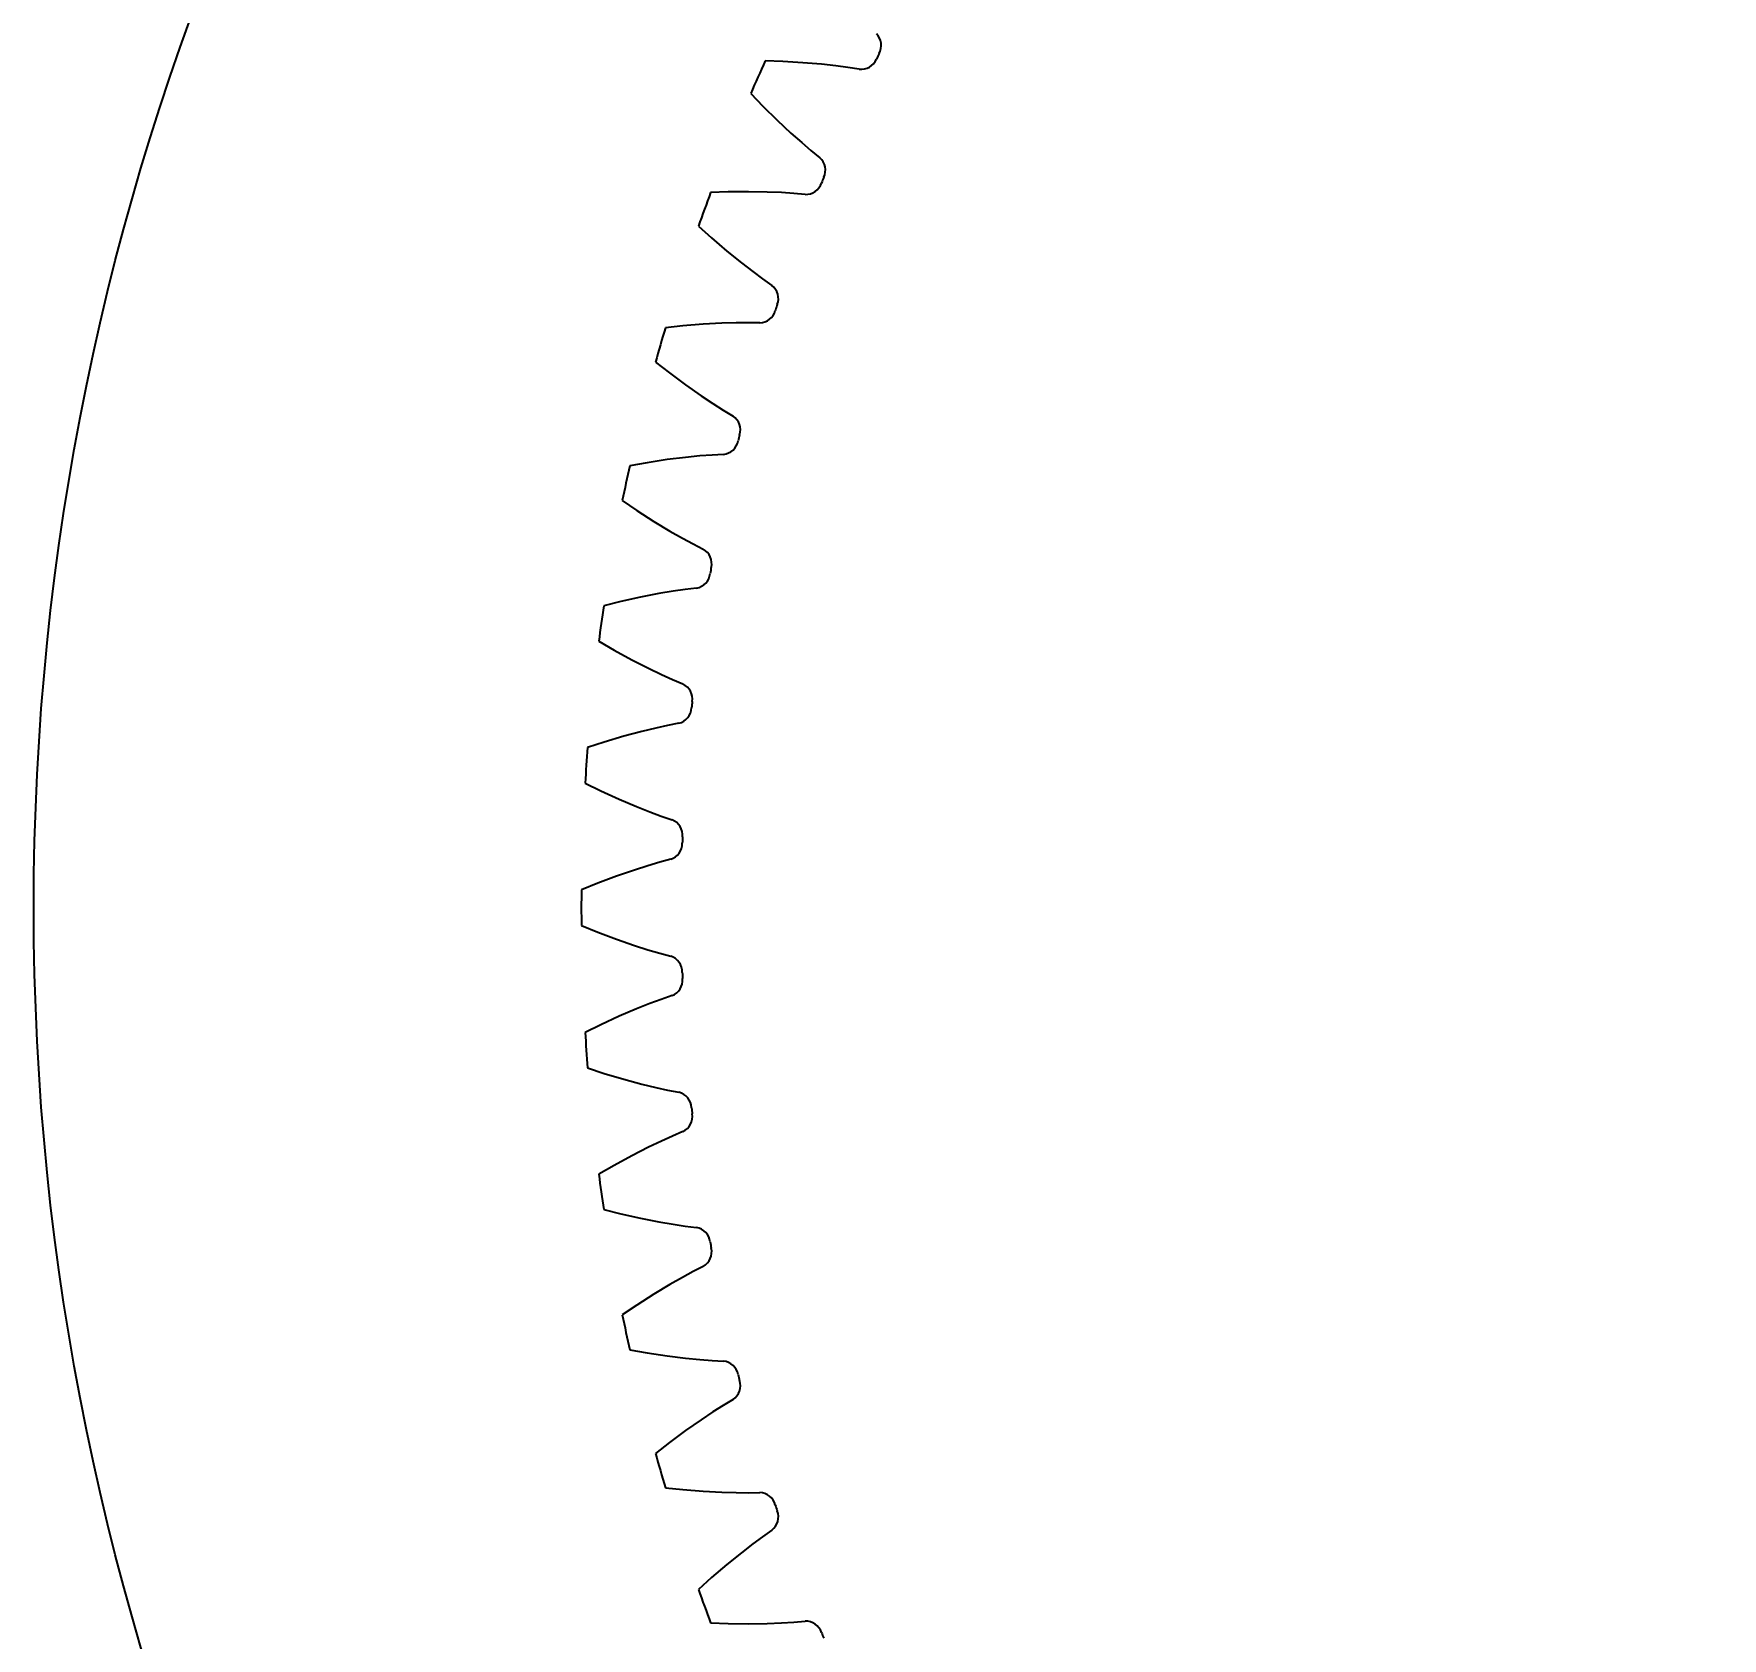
# Model space of a CAD drawing. Extents: x -3282 to 4846, y -1718 to 1845.
# Drawn here: x -49 to 65.1, y -8.3 to 100.2 of the extents above; entities that cross this region are included whole.
import ezdxf

# ---------------------------------------------------------------- set-up
doc = ezdxf.new("R2010")
doc.units = 0
doc.layers.get('0').update_dxf_attribs({"linetype": 'CONTINUOUS'})
doc.layers.add('DIMENSION', color=7, linetype='CONTINUOUS')
doc.layers.add('OUTLINE', color=7, linetype='CONTINUOUS')
doc.styles.add('VCDSTYLE14', font='DejaVu Sans Mono')
doc.dimstyles.get("Standard").update_dxf_attribs({"dimtxt": 2.5, "dimasz": 2.5, "dimexe": 1.25, "dimexo": 0.625, "dimtad": 1, "dimcen": 2.5, "dimazin": 3, "dimtfac": 1, "dimtmove": 0, "dimatfit": 3})

# ---------------------------------------------------------------- blocks, each defined once
blk = doc.blocks.new('*D0')
at = {"layer": 'DIMENSION'}
for p, q in [((1920.409424, 1586.460938), (1879.283569, 1563.877319)), ((1904.027975, 1583.74002), (1879.283569, 1563.877319)), ((1879.283569, 1563.877319), (1909.322672, 1574.098123)), ((1874.299874, 1572.952921), (1879.765015, 1563.000732)), ((1867.343814, 1569.133104), (1872.808838, 1559.180908)), ((1872.327515, 1560.057495), (1879.283569, 1563.877319)), ((1872.327515, 1560.057495), (1842.288417, 1549.836677)), ((1846.031494, 1545.617432), (1872.327515, 1560.057495)), ((1847.583118, 1540.194783), (1872.327515, 1560.057495))]:
    blk.add_line(p, q, dxfattribs=at)
at = {"layer": 'DIMENSION', "style": 'VCDSTYLE14'}
blk.add_text('7.9', height=20, rotation=28.77, dxfattribs=at).set_placement((1873.20752, 1561.681519))
blk = doc.blocks.new('*D1')
at = {"layer": 'DIMENSION'}
for p, q in [((1893.807739, 1612.206177), (1887.669786, 1643.337159)), ((1882.990479, 1640.18811), (1893.807739, 1612.206177)), ((1877.409754, 1639.370834), (1893.807739, 1612.206177)), ((1867.365429, 1601.984106), (1894.740479, 1612.566772)), ((1893.807739, 1612.206177), (1917.175781, 1551.758423)), ((1890.733437, 1541.536361), (1918.108521, 1552.119019)), ((1934.379883, 1507.255249), (1917.175781, 1551.758423)), ((1933.573797, 1524.593784), (1917.175781, 1551.758423)), ((1917.175781, 1551.758423), (1923.313769, 1520.627448))]:
    blk.add_line(p, q, dxfattribs=at)
at = {"layer": 'DIMENSION', "style": 'VCDSTYLE14'}
blk.add_text('64.8', height=20, rotation=291.14, dxfattribs=at).set_placement((1910.167725, 1572.65979))
blk = doc.blocks.new('*D2')
at = {"layer": 'DIMENSION'}
for p, q in [((1890.443099, 1628.95426), (1863.278442, 1612.556274)), ((1891.260376, 1623.373535), (1863.278442, 1612.556274)), ((1863.278442, 1612.556274), (1894.409424, 1618.694227)), ((1867.365429, 1601.984106), (1862.917847, 1613.489014)), ((1848.354736, 1606.786987), (1863.278442, 1612.556274)), ((1852.441755, 1596.214883), (1847.994141, 1607.719727)), ((1848.354736, 1606.786987), (1817.223763, 1600.648989)), ((1820.372925, 1595.969727), (1848.354736, 1606.786987)), ((1821.190104, 1590.388962), (1848.354736, 1606.786987))]:
    blk.add_line(p, q, dxfattribs=at)
at = {"layer": 'DIMENSION', "style": 'VCDSTYLE14'}
blk.add_text('16', height=20, rotation=21.14, dxfattribs=at).set_placement((1855.276367, 1610.534912))
blk = doc.blocks.new('*D3')
at = {"layer": 'DIMENSION'}
for p, q in [((2720.820225, 518.82797), (2690.862793, 508.370209)), ((2720.47168, 513.198486), (2690.862793, 508.370209)), ((2455.580078, 470.00296), (2690.862793, 508.370209)), ((2690.862793, 508.370209), (2722.590595, 507.971368)), ((2455.580078, 470.00296), (2423.852276, 470.401786)), ((2260.59668, 438.207214), (2455.580078, 470.00296)), ((2425.622651, 459.545186), (2455.580078, 470.00296))]:
    blk.add_line(p, q, dxfattribs=at)
at = {"layer": 'DIMENSION', "style": 'VCDSTYLE14'}
blk.add_text('%%c 238.4', height=20, rotation=9.26, dxfattribs=at).set_placement((2264.383545, 439.837952))

msp = doc.modelspace()

# ---------------------------------------------------------------- linework, layer by layer
at = {"color": 1}
for p, q in [((1.603729, 98.284231), (0.416494, 98.324777)), ((2.965948, 98.203713), (1.603729, 98.284231)), ((4.230142, 98.094123), (2.965948, 98.203713)), ((5.191545, 97.986529), (4.230142, 98.094123)), ((6.008855, 97.877258), (5.191545, 97.986529)), ((6.771465, 97.759403), (6.008855, 97.877258)), ((-0.56387, 96.122843), (0.260676, 95.267686)), ((0.260676, 95.267686), (1.231992, 94.309259)), ((1.231992, 94.309259), (2.15937, 93.443085)), ((2.15937, 93.443085), (2.88263, 92.80062)), ((2.88263, 92.80062), (3.510721, 92.266358)), ((3.510721, 92.266358), (4.108586, 91.778492)), ((-2.082504, 89.468111), (-3.269675, 89.42574)), ((-0.717987, 89.482813), (-2.082504, 89.468111)), ((0.550772, 89.461675), (-0.717987, 89.482813)), ((1.517339, 89.421407), (0.550772, 89.461675)), ((2.340281, 89.369415), (1.517339, 89.421407)), ((3.109253, 89.305044), (2.340281, 89.369415)), ((-4.094052, 87.160784), (-3.211862, 86.365227)), ((-3.211862, 86.365227), (-2.176056, 85.476891)), ((-2.176056, 85.476891), (-1.190515, 84.677517)), ((-1.190515, 84.677517), (-0.424201, 84.087069)), ((-0.424201, 84.087069), (0.239628, 83.597922)), ((0.239628, 83.597922), (0.870069, 83.152949)), ((-5.144776, 80.416327), (-6.3261, 80.291247)), ((-3.784608, 80.526177), (-5.144776, 80.416327)), ((-2.517465, 80.593596), (-3.784608, 80.526177)), ((-1.550444, 80.62085), (-2.517465, 80.593596)), ((-0.72588, 80.62639), (-1.550444, 80.62085)), ((0.04571, 80.615817), (-0.72588, 80.62639)), ((-6.990473, 77.974303), (-6.054936, 77.242222)), ((-6.054936, 77.242222), (-4.959686, 76.428304)), ((-4.959686, 76.428304), (-3.920785, 75.699625)), ((-3.920785, 75.699625), (-3.11515, 75.164071)), ((-3.11515, 75.164071), (-2.418817, 74.722422)), ((-2.418817, 74.722422), (-1.758872, 74.32251)), ((-7.568168, 71.17298), (-8.737889, 70.9658)), ((-6.218976, 71.377443), (-7.568168, 71.17298)), ((-4.959623, 71.533089), (-6.218976, 71.377443)), ((-3.996858, 71.627732), (-4.959623, 71.533089)), ((-3.17469, 71.690777), (-3.996858, 71.627732)), ((-2.404242, 71.734054), (-3.17469, 71.690777)), ((-9.239022, 68.608155), (-8.254697, 67.943117)), ((-8.254697, 67.943117), (-7.105339, 67.207583)), ((-7.105339, 67.207583), (-6.018138, 66.553149)), ((-6.018138, 66.553149), (-5.177107, 66.075098)), ((-5.177107, 66.075098), (-4.451662, 65.683098)), ((-4.451662, 65.683098), (-3.765429, 65.330196)), ((-9.340874, 61.783102), (-10.493293, 61.494831)), ((-8.009231, 62.081182), (-9.340874, 61.783102)), ((-6.763803, 62.324296), (-8.009231, 62.081182)), ((-5.809985, 62.485869), (-6.763803, 62.324296)), ((-4.994217, 62.606112), (-5.809985, 62.485869)), ((-4.228665, 62.703026), (-4.994217, 62.606112)), ((-10.828744, 59.107972), (-9.800426, 58.513217)), ((-9.800426, 58.513217), (-8.602559, 57.859649)), ((-8.602559, 57.859649), (-7.472356, 57.282649)), ((-7.472356, 57.282649), (-6.600026, 56.86443)), ((-6.600027, 56.86443), (-5.849004, 56.523989)), ((-5.849004, 56.523989), (-5.139826, 56.219817)), ((-9.14665, 52.682684), (-10.454256, 52.29244)), ((-7.921214, 53.012083), (-9.14665, 52.682684)), ((-6.980991, 53.239797), (-7.921214, 53.012083)), ((-6.175598, 53.416652), (-6.980991, 53.239797)), ((-5.418671, 53.566732), (-6.175598, 53.416652)), ((-10.454256, 52.29244), (-11.583759, 51.924482)), ((-11.751895, 49.520037), (-10.684593, 48.998463)), ((-10.684593, 48.998463), (-9.444054, 48.430046)), ((-9.444054, 48.430046), (-8.276354, 47.933291)), ((-8.276354, 47.933291), (-7.376976, 47.576941)), ((-7.376977, 47.576941), (-6.604036, 47.289718)), ((-6.604036, 47.289718), (-5.875366, 47.035756)), ((-8.42622, 43.641817), (-9.625693, 43.227738)), ((-7.504171, 43.934562), (-8.42622, 43.641817)), ((-6.713077, 44.167168), (-7.504171, 43.934562)), ((-5.968463, 44.369684), (-6.713077, 44.167168)), ((-10.902891, 42.747231), (-12.003976, 42.301379)), ((-9.625693, 43.227738), (-10.902891, 42.747231)), ((-12.003976, 39.891063), (-10.902891, 39.445211)), ((-10.902891, 39.445211), (-9.625723, 38.964714)), ((-9.625723, 38.964714), (-8.426216, 38.550623)), ((-8.426216, 38.550623), (-7.504171, 38.257879)), ((-7.504171, 38.257879), (-6.713077, 38.025273)), ((-6.713077, 38.025273), (-5.968468, 37.822759)), ((-8.276358, 34.259149), (-9.444024, 33.762408)), ((-7.376976, 34.6155), (-8.276358, 34.259149)), ((-6.604035, 34.902723), (-7.376977, 34.6155)), ((-5.875361, 35.156687), (-6.604035, 34.902723)), ((-10.684593, 33.193978), (-11.751894, 32.672404)), ((-9.444024, 33.762408), (-10.684593, 33.193978)), ((-11.583759, 30.267959), (-10.454256, 29.900001)), ((-10.454256, 29.900001), (-9.146681, 29.509766)), ((-9.146681, 29.509766), (-7.92121, 29.180357)), ((-7.92121, 29.180357), (-6.980991, 28.952644)), ((-6.980991, 28.952644), (-6.175599, 28.77579)), ((-6.175599, 28.77579), (-5.418676, 28.62571)), ((-6.600027, 25.328011), (-7.47236, 24.90979)), ((-5.849004, 25.668452), (-6.600027, 25.328011)), ((-5.139821, 25.972627), (-5.849004, 25.668452)), ((-8.602531, 24.332807), (-9.800426, 23.679224)), ((-7.47236, 24.90979), (-8.602531, 24.332807)), ((-9.800426, 23.679224), (-10.828744, 23.084469)), ((-10.493293, 20.69761), (-9.340874, 20.409339)), ((-9.340874, 20.409339), (-8.009263, 20.111266)), ((-8.009263, 20.111266), (-6.763799, 19.868144)), ((-6.763799, 19.868144), (-5.809985, 19.706572)), ((-5.809985, 19.706572), (-4.994218, 19.58633)), ((-4.994218, 19.58633), (-4.22867, 19.489416)), ((-5.177107, 16.117343), (-6.018141, 15.63929)), ((-4.451661, 16.509344), (-5.177107, 16.117343)), ((-3.765424, 16.862248), (-4.451661, 16.509344)), ((-7.105311, 14.984876), (-8.254697, 14.249324)), ((-6.018141, 15.63929), (-7.105311, 14.984876)), ((-8.254697, 14.249324), (-9.239022, 13.584286)), ((-8.737889, 11.226642), (-7.568168, 11.019461)), ((-7.568168, 11.019461), (-6.219008, 10.815002)), ((-6.219008, 10.815002), (-4.959619, 10.659352)), ((-4.959619, 10.659352), (-3.996858, 10.564709)), ((-3.996858, 10.564709), (-3.17469, 10.501664)), ((-3.17469, 10.501664), (-2.404247, 10.458388)), ((-3.11515, 7.02837), (-3.920788, 6.492814)), ((-2.418816, 7.47002), (-3.11515, 7.02837)), ((-1.758868, 7.869934), (-2.418816, 7.47002)), ((-4.95966, 5.764156), (-6.054936, 4.950219)), ((-3.920788, 6.492814), (-4.95966, 5.764156)), ((-6.054936, 4.950219), (-6.990473, 4.218139)), ((-6.3261, 1.901194), (-5.144776, 1.776114)), ((-5.144776, 1.776114), (-3.78464, 1.666266)), ((-3.78464, 1.666266), (-2.517461, 1.598845)), ((-2.517461, 1.598845), (-1.550444, 1.571591)), ((-1.550444, 1.571591), (-0.725881, 1.566052)), ((-0.725881, 1.566052), (0.045704, 1.576625)), ((0.870073, -0.960505), (0.239629, -1.40548)), ((-0.424201, -1.894628), (-1.190518, -2.485078)), ((0.239629, -1.40548), (-0.424201, -1.894628)), ((-2.176031, -3.284429), (-3.211862, -4.172786)), ((-1.190518, -2.485078), (-2.176031, -3.284429)), ((-3.211862, -4.172786), (-4.094052, -4.968343)), ((-3.269676, -7.233299), (-2.082504, -7.27567)), ((-2.082504, -7.27567), (-0.718019, -7.290372)), ((-0.718019, -7.290372), (0.550776, -7.269234)), ((0.550776, -7.269234), (1.51734, -7.228966)), ((1.517339, -7.228966), (2.34028, -7.176974)), ((2.34028, -7.176974), (3.109248, -7.112603))]:
    msp.add_line(p, q, dxfattribs=at)
for centre, radius, start, end in [((7.135369, 99.371787), 1.125, 330.738787, 44.272366), ((125.990778, 41.096294), 138, 155.499628, 156.500372), ((6.894371, 98.877669), 1.125, 263.727913, 337.2612), ((125.990942, 41.096221), 131.25, 153.907943, 154.092057), ((3.359797, 90.938885), 1.125, 334.738787, 48.272366), ((125.990942, 41.096221), 131.25, 157.907943, 158.092057), ((125.990773, 41.096282), 138, 159.499628, 160.500372), ((3.153854, 90.42916), 1.125, 267.727913, 341.2612), ((0.181671, 82.263155), 1.125, 338.738787, 52.272366), ((0.011787, 81.740305), 1.125, 271.727913, 345.2612), ((125.990942, 41.096221), 131.25, 161.907943, 162.092057), ((125.990769, 41.09627), 138, 163.499628, 164.500372), ((-2.383524, 73.386863), 1.125, 342.738787, 56.272366), ((125.990942, 41.096221), 131.25, 165.907943, 166.092057), ((-2.516522, 72.853436), 1.125, 275.727913, 349.2612), ((125.990766, 41.096258), 138, 167.499628, 168.500372), ((-4.323291, 64.353255), 1.125, 346.738787, 60.272366), ((125.990942, 41.096221), 131.25, 169.907943, 170.092057), ((-4.418756, 63.81185), 1.125, 279.727913, 353.2612), ((125.990764, 41.096246), 138, 171.499628, 172.500372), ((-5.628181, 55.20634), 1.125, 350.738787, 64.272366), ((125.990942, 41.096221), 131.25, 173.907943, 174.092057), ((-5.685646, 54.659595), 1.125, 283.727913, 357.2612), ((125.990762, 41.096233), 138, 175.499628, 176.500372), ((-6.291836, 45.990683), 1.125, 354.738787, 68.272366), ((125.990942, 41.096221), 131.25, 177.907943, 178.092057), ((-6.311022, 45.441261), 1.125, 287.727913, 1.2612), ((125.990762, 41.096221), 138, 179.499628, 180.500372), ((-6.311022, 36.75118), 1.125, 358.738787, 72.272366), ((125.990942, 41.096221), 131.25, 181.907943, 182.092057), ((-6.291836, 36.201758), 1.125, 291.727913, 5.2612), ((125.990762, 41.096208), 138, 183.499628, 184.500372), ((-5.685646, 27.532846), 1.125, 2.738787, 76.272366), ((125.990942, 41.096221), 131.25, 185.907943, 186.092057), ((-5.628181, 26.986101), 1.125, 295.727913, 9.2612), ((125.990764, 41.096196), 138, 187.499628, 188.500372), ((-4.418756, 18.380591), 1.125, 6.738787, 80.272366), ((125.990942, 41.096221), 131.25, 189.907943, 190.092057), ((-4.323291, 17.839187), 1.125, 299.727913, 13.2612), ((125.990766, 41.096183), 138, 191.499628, 192.500372), ((-2.516522, 9.339005), 1.125, 10.738787, 84.272366), ((-2.383524, 8.805578), 1.125, 303.727913, 17.2612), ((125.990942, 41.096221), 131.25, 193.907943, 194.092057), ((125.990769, 41.096171), 138, 195.499628, 196.500372), ((0.011787, 0.452136), 1.125, 14.738787, 88.272366), ((0.181671, -0.070714), 1.125, 307.727913, 21.2612), ((125.990942, 41.096221), 131.25, 197.907943, 198.092057), ((125.990773, 41.096159), 138, 199.499628, 200.500372), ((3.153854, -8.236718), 1.125, 18.738787, 92.272366), ((125.990942, 41.096221), 131.25, 201.907943, 202.092057)]:
    msp.add_arc(centre, radius, start, end, dxfattribs=at)
at = {"layer": 'OUTLINE'}
msp.add_circle((125.990942, 41.096221), 175, dxfattribs=at)

# ---------------------------------------------------------------- dimensions: what is measured, and where the dimension line sits
at = {"layer": 'DIMENSION'}
for picture in ['*D1', '*D2', '*D0', '*D3']:
    dim = msp.add_linear_dim(base=(0, 0), p1=(0, 0), p2=(0, 0), dimstyle='Standard', dxfattribs=at)
    dim.commit()
    dim.dimension.update_dxf_attribs({"geometry": picture, "text_midpoint": (0, 0)})

doc.saveas('drawing.dxf')
